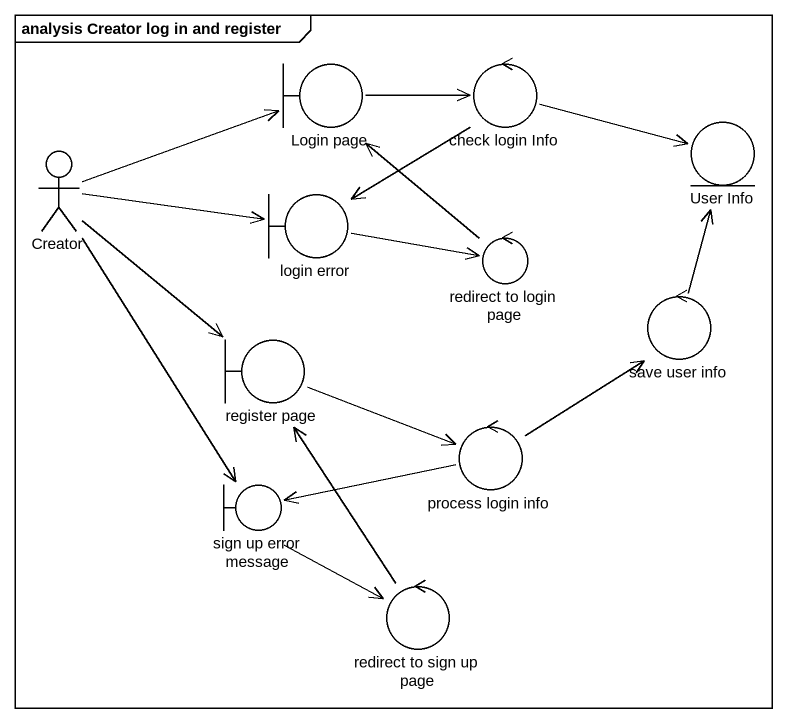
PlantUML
@startuml
mainframe analysis Creator log in and register
boundary "Login page" as Login_page
control "check login Info" as check_login_Info
actor Creator
entity "User Info" as User_Info
boundary "login error" as login_error
control "redirect to login page" as redirect_to_login_page
boundary "register page" as register_page
control "save user info" as save_user_info
control "process login info" as process_login_info
boundary "sign up error message" as sign_up_error_message
control "redirect to sign up page" as redirect_to_sign_up_page
Login_page -right-> check_login_Info
check_login_Info -right-> User_Info
check_login_Info --> login_error
Creator -right-> Login_page
Creator -right-> login_error
Creator --> register_page
Creator --> sign_up_error_message
login_error -right-> redirect_to_login_page
redirect_to_login_page -up-> Login_page
register_page -right-> process_login_info
save_user_info -up-> User_Info
process_login_info -up-> save_user_info
process_login_info -left-> sign_up_error_message
sign_up_error_message --> redirect_to_sign_up_page
redirect_to_sign_up_page -up-> register_page
@enduml
